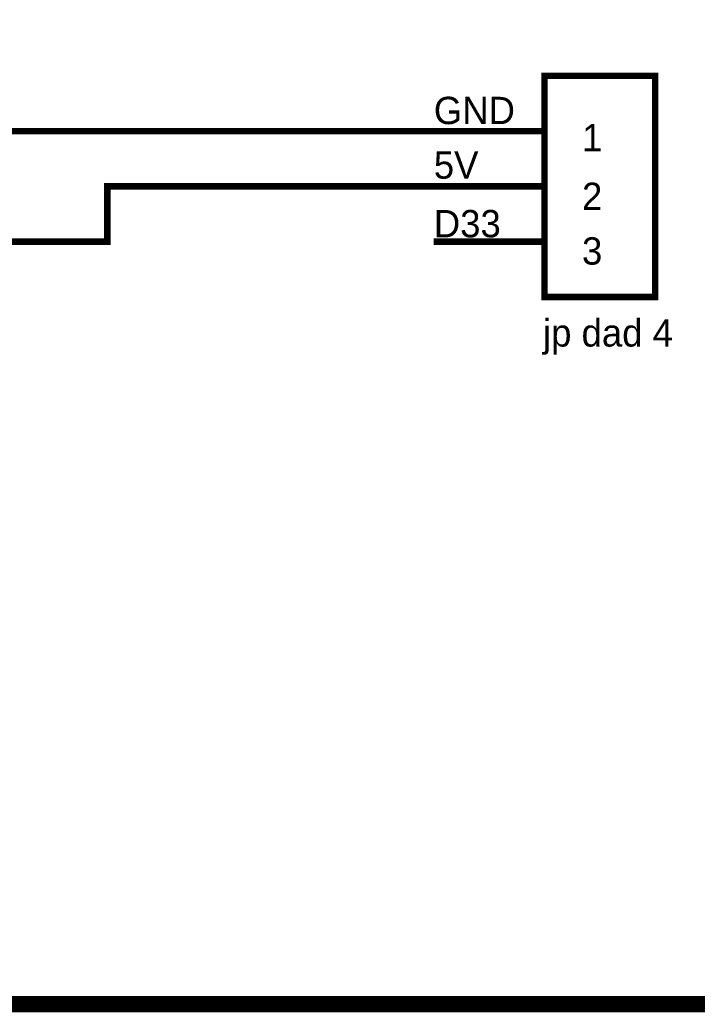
# Model space of a CAD drawing. Header units: millimetres. Extents: x 0 to 13.8, y 0 to 11.8.
# Drawn here: x 1.22 to 2.445, y 2.741 to 4.535 of the extents above; entities that cross this region are included whole.
import ezdxf

# ---------------------------------------------------------------- set-up
doc = ezdxf.new("R2010")
doc.units = ezdxf.units.MM
doc.header["$MEASUREMENT"] = 0
doc.layers.add('Sheet', color=255, linetype='Continuous')

msp = doc.modelspace()

# ---------------------------------------------------------------- linework, layer by layer
at = {"layer": 'Sheet'}
for points, const_width in [([(9.8425, 6.6926), (9.8425, 5.1179), (9.8425, 2.7556), (7.0869, 2.7556), (0.1971, 2.7556), (0.1971, 6.6926)], 0.0295), ([(1.9685, 4.3334), (0.7876, 4.3334), (0.7876, 4.5275), (0.5909, 4.5275)], 0.0118), ([(2.1687, 4.3334), (1.9685, 4.3334)], 0.0118), ([(1.9685, 4.2338), (1.378, 4.2338), (1.378, 4.1337), (0.7876, 4.1337), (0.7876, 3.937), (0.5909, 3.937)], 0.0118), ([(2.1687, 4.2338), (1.9685, 4.2338)], 0.0118), ([(2.1687, 4.1337), (1.9685, 4.1337)], 0.0118)]:
    msp.add_lwpolyline(points, dxfattribs=dict(at, const_width=const_width))
for points, const_width in [([(2.1687, 4.4335), (2.3689, 4.4335), (2.3689, 4.0336), (2.1687, 4.0336), (2.1687, 4.4335)], 0.0118), ([(2.1687, 4.4335), (2.1687, 4.0336), (2.3689, 4.0336), (2.3689, 4.4335), (2.1687, 4.4335), (2.1687, 4.4335)], 0.0039)]:
    msp.add_lwpolyline(points, close=True, dxfattribs=dict(at, const_width=const_width))

# ---------------------------------------------------------------- texts
for s, height, p in [('GND', 0.04939, (1.9685, 4.3462)), ('1', 0.0494, (2.2366, 4.2968)), ('5V', 0.04939, (1.9685, 4.2475)), ('2', 0.0494, (2.2366, 4.191)), ('D33', 0.04939, (1.9685, 4.1416)), ('3', 0.0494, (2.2366, 4.0922)), ('jp dad 4', 0.04939, (2.1661, 3.9441))]:
    msp.add_text(s, height=height, dxfattribs=at).set_placement(p)

doc.saveas('drawing.dxf')
